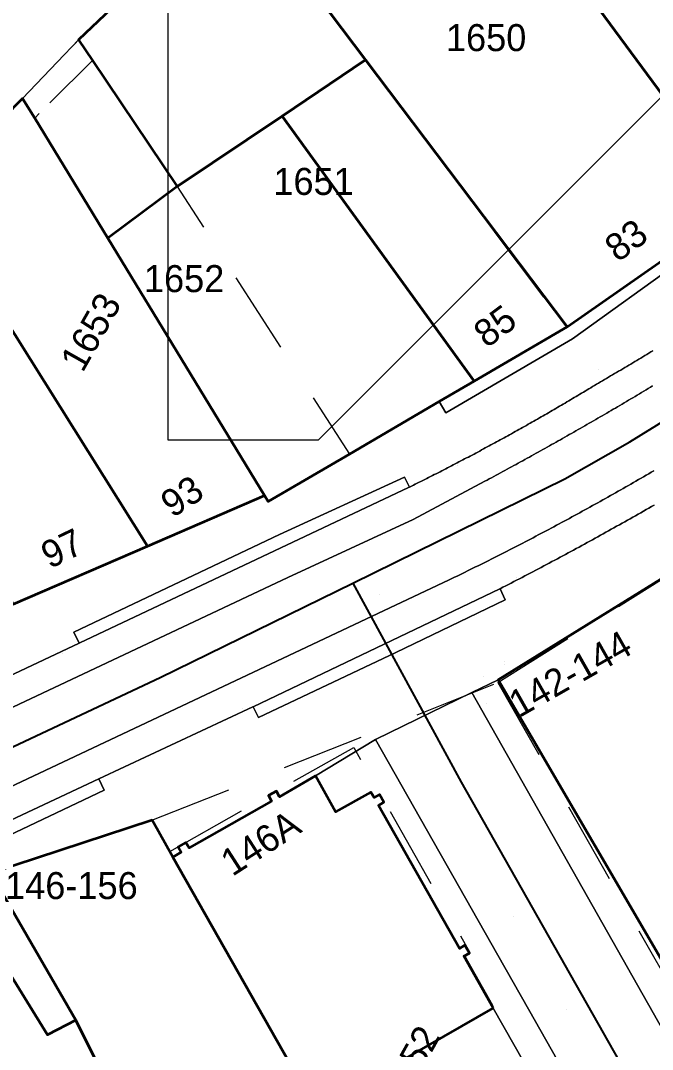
# Model space of a CAD drawing. Header units: metres. Extents: x 0 to 105485, y 0 to 425721.
# Drawn here: x 105132.59 to 105153.63, y 425437.21 to 425471.46 of the extents above; entities that cross this region are included whole.
import ezdxf
from ezdxf.enums import TextEntityAlignment as Align

# ---------------------------------------------------------------- set-up
doc = ezdxf.new("R2010")
doc.units = ezdxf.units.M
doc.header["$MEASUREMENT"] = 0
doc.linetypes.add('IE-TERREINAFSCHEIDING_KUNSTMATIG-SO', pattern=[11, 4, -1, 4, -2])
doc.linetypes.add('KG-PERCEEL-SO', pattern=[19, 5.5, -4, 5.5, -4])
for name, color, linetype, lineweight in [('B-XX-GR-BEPLANTING_CULTUUR_VASTE PLANTENVAK-G', 90, 'Continuous', 18), ('B-XX-IE-MEUBILAIR-G', 7, 'Continuous', 18), ('B-XX-IE-TERREINAFSCHEIDING_KUNSTMATIG_HEKWERK-G', 20, 'IE-TERREINAFSCHEIDING_KUNSTMATIG-SO', 18), ('B-XX-IE-TERREINAFSCHEIDING_KUNSTMATIG_MUUR-G', 90, 'IE-TERREINAFSCHEIDING_KUNSTMATIG-SO', 18), ('B-XX-KG-GRENS_PERCEEL-G', 150, 'KG-PERCEEL-SO', 18), ('B-XX-KG-GRENS_PERCEEL-T', 150, 'KG-PERCEEL-SO', 18), ('B-XX-OG-BEBOUWING-G', 7, 'Continuous', 35), ('B-XX-OG-BEBOUWING_HUISNUMMER-T', 7, 'Continuous', 18), ('B-XX-OG-GRENS-G', 7, 'Continuous', 18), ('B-XX-OG-TERREIN_ERF-G', 7, 'Continuous', 18), ('B-XX-VH-OPENVERHARDING-G', 90, 'Continuous', 18), ('B-XX-VH-OPENVERHARDING_SIERBESTRATING-G', 90, 'Continuous', 18), ('B-XX-VH-OPENVERHARDING_STRAATBAKSTEEN-G', 90, 'Continuous', 18)]:
    doc.layers.add(name, color=color, linetype=linetype, lineweight=lineweight)
doc.layers.add('GIS-WEGVAKKEN', color=2, linetype='Continuous')

msp = doc.modelspace()

# ---------------------------------------------------------------- linework, layer by layer
at = {"layer": 'B-XX-GR-BEPLANTING_CULTUUR_VASTE PLANTENVAK-G', "ltscale": 0.5}
msp.add_lwpolyline([(105154.431, 425463.812), (105150.793, 425461.27), (105147.691, 425459.456), (105146.53, 425458.778), (105146.75, 425458.402), (105150.966, 425460.868), (105154.642, 425463.514)], close=True, dxfattribs=at)
at = {"layer": 'B-XX-IE-MEUBILAIR-G', "color": 0, "true_color": 0x604a38}
for points in [[(105151.826, 425459.854, 2.399317924000032), (105151.826, 425459.854, 3.899317924000032)], [(105147.147, 425456.647, 2.300890975605784), (105147.147, 425456.647, 3.800890975605784)], [(105149.11, 425452.93, 2.269627239593121), (105149.11, 425452.93, 3.769627239593121)], [(105144.526, 425452.372, 2.249446269555688), (105144.526, 425452.372, 3.749446269555688)], [(105133.976, 425450.384, 2.262015506589159), (105133.976, 425450.384, 3.762015506589159)], [(105148.703, 425450.123, 2.412666363674226), (105148.703, 425450.123, 3.912666363674226)], [(105148.703, 425450.014, 2.414963644734858), (105148.703, 425450.014, 3.914963644734858)], [(105147.997, 425449.639, 2.424826346317887), (105147.997, 425449.639, 3.924826346317887)], [(105139.972, 425448.569, 2.272644046855259), (105139.972, 425448.569, 3.772644046855259)], [(105148.11, 425448.738, 2.456226950483172), (105148.11, 425448.738, 5.456226950483172)], [(105149.012, 425441.628, 2.48424467196407), (105149.012, 425441.628, 5.484244671964071)], [(105150.764, 425438.529, 2.499123152002613), (105150.764, 425438.529, 5.499123152002612)]]:
    msp.add_polyline3d(points, dxfattribs=at)
at = {"layer": 'B-XX-IE-TERREINAFSCHEIDING_KUNSTMATIG_HEKWERK-G', "ltscale": 0.5, "flags": 128}
for points in [[(105132.656, 425468.873), (105134.516, 425470.824)], [(105134.977, 425470.138), (105133.057, 425468.216)]]:
    msp.add_lwpolyline(points, dxfattribs=at)
at = {"layer": 'B-XX-IE-TERREINAFSCHEIDING_KUNSTMATIG_HEKWERK-G', "color": 0, "ltscale": 0.5, "true_color": 0x8c7868}
for points in [[(105132.656, 425468.873, 2.108867105979874), (105134.516, 425470.824, 2.061104029405665)], [(105134.977, 425470.138, 2.11406267095851), (105133.057, 425468.216, 2.142339713940427)]]:
    msp.add_polyline3d(points, dxfattribs=at)
at = {"layer": 'B-XX-IE-TERREINAFSCHEIDING_KUNSTMATIG_MUUR-G', "ltscale": 0.5, "flags": 128}
msp.add_lwpolyline([(105148.33, 425438.582), (105151.724, 425432.621)], dxfattribs=at)
at = {"layer": 'B-XX-IE-TERREINAFSCHEIDING_KUNSTMATIG_MUUR-G', "color": 0, "ltscale": 0.5, "true_color": 0x8c7868}
msp.add_polyline3d([(105148.33, 425438.582, 2.478098092395519), (105149.4613333333, 425436.595, 2.518251501950548), (105150.5926666667, 425434.608, 2.521983982702559), (105151.724, 425432.621, 2.578522715928123)], dxfattribs=at)
at = {"layer": 'B-XX-KG-GRENS_PERCEEL-G', "ltscale": 0.5, "flags": 128}
for points in [[(105145.144, 425480.94), (105156.646, 425465.361)], [(105134.516, 425470.824), (105139.787, 425475.841)], [(105139.787, 425475.841), (105150.764, 425461.25)], [(105132.656, 425468.873), (105134.516, 425470.824)], [(105134.516, 425470.824), (105137.802, 425465.937), (105143.54, 425457.03)], [(105129.48, 425465.649), (105132.656, 425468.873)], [(105132.656, 425468.873), (105135.494, 425464.221)], [(105129.48, 425465.649), (105136.8, 425453.965)], [(105150.764, 425461.25), (105156.39, 425465.168), (105156.646, 425465.361)], [(105135.494, 425464.221), (105140.716, 425455.658)], [(105143.54, 425457.03), (105150.764, 425461.25)], [(105140.716, 425455.658), (105140.837, 425455.451), (105143.54, 425457.03)], [(105136.8, 425453.965), (105140.716, 425455.658)], [(105132.344, 425452.039), (105136.8, 425453.965)], [(105148.486, 425449.424), (105156.123, 425454.237)], [(105136.964, 425444.842), (105148.486, 425449.424)], [(105148.486, 425449.424), (105154.694, 425438.498), (105154.848, 425438.572), (105160.58, 425428.286), (105181.433, 425441.13), (105179.087, 425445.098), (105182.9, 425447.654)], [(105137.556, 425443.798), (105143.681, 425447.269), (105147.552, 425440.44), (105147.369, 425440.336), (105153.541, 425429.446), (105147.598, 425426.078)], [(105131.589, 425443.076), (105136.964, 425444.842)], [(105136.964, 425444.842), (105137.556, 425443.798)], [(105137.556, 425443.798), (105145.572, 425429.654)]]:
    msp.add_lwpolyline(points, dxfattribs=at)
at = {"layer": 'B-XX-OG-BEBOUWING-G', "ltscale": 0.5}
for points in [[(105154.429, 425479.647), (105150.105, 425485.605), (105148.875, 425484.491), (105145.144, 425480.94), (105156.646, 425465.361), (105160.935, 425468.596), (105153.721, 425478.159), (105154.876, 425479.032)], [(105145.144, 425480.94), (105139.787, 425475.841), (105144.08, 425470.157), (105150.793, 425461.27), (105154.431, 425463.812), (105156.646, 425465.361)], [(105144.08, 425470.157), (105139.787, 425475.841), (105134.516, 425470.824), (105134.977, 425470.138), (105137.802, 425465.937), (105141.298, 425468.287)], [(105144.08, 425470.157), (105141.298, 425468.287), (105147.691, 425459.456), (105150.793, 425461.27)], [(105135.494, 425464.221), (105133.057, 425468.216), (105132.656, 425468.873), (105129.48, 425465.649), (105136.812, 425453.97), (105140.716, 425455.658)], [(105137.802, 425465.937), (105135.494, 425464.221), (105140.716, 425455.658), (105140.837, 425455.451), (105143.54, 425457.03), (105146.53, 425458.778), (105147.691, 425459.456), (105141.298, 425468.287)], [(105129.48, 425465.649), (105129.258, 425465.424), (105126.316, 425462.438), (105132.344, 425452.039), (105136.812, 425453.97)], [(105159.804, 425448.204), (105156.123, 425454.237), (105155.925, 425454.113), (105148.492, 425449.514), (105154.853, 425438.614), (105154.997, 425438.706), (105160.681, 425428.151), (105165.578, 425431.27), (105165.789, 425431.405), (105168.936, 425433.408), (105164.19, 425441.06), (105159.34, 425438.18), (105157.83, 425440.7), (105162.594, 425443.6)], [(105148.33, 425438.582), (105147.351, 425440.315), (105147.534, 425440.419), (105147.386, 425440.68), (105147.203, 425440.576), (105144.507, 425445.336), (105144.69, 425445.439), (105144.542, 425445.7), (105144.359, 425445.597), (105144.256, 425445.779), (105143.079, 425445.121), (105142.407, 425446.318), (105141.208, 425445.627), (105141.105, 425445.81), (105140.844, 425445.662), (105140.948, 425445.479), (105138.199, 425443.921), (105138.095, 425444.104), (105137.834, 425443.956), (105137.938, 425443.774), (105137.66, 425443.615), (105142.427, 425435.204)], [(105142.427, 425435.204), (105137.66, 425443.615), (105136.969, 425444.844), (105131.589, 425443.076), (105134.429, 425438.186), (105136.986, 425433.05), (105140.5, 425426.922), (105145.387, 425429.554), (105145.572, 425429.654)], [(105134.429, 425438.186), (105133.48, 425437.702), (105130.492, 425442.531), (105124.858, 425439.708), (105129.181, 425431.639), (105130.906, 425428.42), (105131.102, 425428.602), (105136.408, 425431.682), (105136.004, 425432.482), (105136.205, 425432.598), (105136.986, 425433.05)]]:
    msp.add_lwpolyline(points, close=True, dxfattribs=at)
at = {"layer": 'B-XX-OG-GRENS-G'}
msp.add_polyline3d([(105197.5, 425502.5, 2.961121559143066), (105192.5, 425497.5, 2.887083768844604), (105187.5, 425492.5, 2.803819179534912), (105182.5, 425487.5, 2.730294942855835), (105172.5, 425482.5, 2.769137859344482), (105167.5, 425477.5, 2.655473232269287), (105157.5, 425472.5, 2.532799959182739), (105147.5, 425462.5, 2.470297336578369), (105142.5, 425457.5, 2.379550457000732), (105137.5, 425457.5, 2.344369173049927), (105137.5, 425472.5, 2.169362306594849), (105142.5, 425477.5, 2.143762588500977), (105147.5, 425482.5, 2.189667940139771), (105152.5, 425487.5, 2.090219259262085), (105157.5, 425492.5, 2.169250011444092), (105162.5, 425497.5, 2.191532850265503), (105167.5, 425502.5, 2.12451958656311)], dxfattribs=at)
at = {"layer": 'B-XX-OG-TERREIN_ERF-G', "ltscale": 0.5}
for points in [[(105134.977, 425470.138), (105134.516, 425470.824), (105132.656, 425468.873), (105133.057, 425468.216), (105135.494, 425464.221), (105137.802, 425465.937)], [(105148.33, 425438.582), (105142.427, 425435.204), (105145.572, 425429.654), (105145.831, 425429.227), (105151.724, 425432.621)]]:
    msp.add_lwpolyline(points, close=True, dxfattribs=at)
at = {"layer": 'B-XX-VH-OPENVERHARDING-G', "ltscale": 0.5}
for points in [[(105113.833, 425451.591), (105114.191, 425451.952), (105118.788, 425456.587), (105127.997, 425465.917), (105128.12, 425466.009), (105128.252, 425466.056), (105128.529, 425466.033), (105128.673, 425465.947), (105129.258, 425465.424), (105129.48, 425465.649), (105132.656, 425468.873), (105134.516, 425470.824), (105139.787, 425475.841)], [(105165.218, 425471.705), (105162.429, 425469.476), (105162.338, 425469.654), (105160.935, 425468.596), (105156.646, 425465.361), (105154.431, 425463.812), (105154.642, 425463.514), (105150.966, 425460.868), (105146.75, 425458.402), (105146.53, 425458.778), (105143.54, 425457.03), (105140.837, 425455.451), (105140.716, 425455.658), (105136.812, 425453.97), (105132.344, 425452.039)], [(105124.737, 425446.119), (105134.539, 425450.737), (105134.359, 425451.108), (105141.212, 425454.36), (105145.375, 425456.266), (105145.541, 425455.935), (105145.541, 425455.935), (105145.6046536477, 425455.966414886), (105145.668279285, 425455.9978864637), (105145.7318768614, 425456.029414708), (105145.7954463265, 425456.0609995941), (105145.8589876298, 425456.0926410969), (105145.922500721, 425456.1243391911), (105145.9859855495, 425456.1560938517), (105146.0494420651, 425456.1879050534), (105146.1128702173, 425456.2197727711), (105146.1762699558, 425456.2516969794), (105146.2396412304, 425456.283677653), (105146.3029839906, 425456.3157147665), (105146.3662981864, 425456.3478082945), (105146.4295837674, 425456.3799582115), (105146.4928406833, 425456.4121644921), (105146.556068884, 425456.4444271107), (105146.6192683194, 425456.4767460415), (105146.6824389392, 425456.5091212591), (105146.7455806934, 425456.5415527377), (105146.8086935318, 425456.5740404515), (105146.8717774044, 425456.6065843749), (105146.934832261, 425456.6391844819), (105146.9978580517, 425456.6718407468), (105147.0608547264, 425456.7045531434), (105147.1238222351, 425456.7373216461), (105147.1867605279, 425456.7701462287), (105147.2496695549, 425456.8030268651), (105147.312549266, 425456.8359635294), (105147.3753996114, 425456.8689561952), (105147.4382205413, 425456.9020048365), (105147.5010120057, 425456.9351094271), (105147.5637739549, 425456.9682699406), (105147.6265063391, 425457.0014863508), (105147.6892091083, 425457.0347586313), (105147.751882213, 425457.0680867557), (105147.8145256034, 425457.1014706974), (105147.8771392297, 425457.1349104301), (105147.9397230422, 425457.1684059273), (105148.0022769914, 425457.2019571622), (105148.0648010275, 425457.2355641084), (105148.1272951009, 425457.2692267391), (105148.1897591621, 425457.3029450277), (105148.2521931615, 425457.3367189473), (105148.3145970495, 425457.3705484711), (105148.3769707766, 425457.4044335724), (105148.4393142934, 425457.4383742242), (105148.5016275503, 425457.4723703995), (105148.5639104978, 425457.5064220715), (105148.6261630867, 425457.5405292131), (105148.6883852674, 425457.5746917972), (105148.7505769905, 425457.6089097967), (105148.8127382068, 425457.6431831845), (105148.874868867, 425457.6775119334), (105148.9369689216, 425457.711896016), (105148.9990383214, 425457.7463354052), (105149.0610770172, 425457.7808300736), (105149.1230849597, 425457.8153799938), (105149.1850620997, 425457.8499851385), (105149.2470083881, 425457.88464548), (105149.3089237757, 425457.919360991), (105149.3708082133, 425457.954131644), (105149.4326616518, 425457.9889574112), (105149.4944840422, 425458.0238382651), (105149.5562753354, 425458.058774178), (105149.6180354824, 425458.0937651221), (105149.6797644341, 425458.1288110698), (105149.7414621415, 425458.1639119931), (105149.8031285558, 425458.1990678642), (105149.8647636279, 425458.2342786553), (105149.926367309, 425458.2695443383), (105149.9879395501, 425458.3048648854), (105150.0494803024, 425458.3402402685), (105150.1109895172, 425458.3756704594), (105150.1724671454, 425458.4111554301), (105150.2339131384, 425458.4466951525), (105150.2953274475, 425458.4822895982), (105150.3567100238, 425458.5179387391), (105150.4180608186, 425458.553642547), (105150.4793797834, 425458.5894009934), (105150.5406668693, 425458.6252140499), (105150.6019220278, 425458.6610816882), (105150.6631452103, 425458.6970038798), (105150.7243363682, 425458.7329805961), (105150.7854954529, 425458.7690118088), (105150.8466224159, 425458.805097489), (105150.9077172086, 425458.8412376083), (105150.9687797827, 425458.8774321378), (105151.0298100896, 425458.9136810491), (105151.0908080809, 425458.949984313), (105151.1517737082, 425458.9863419011), (105151.2127069232, 425459.0227537844), (105151.2736076774, 425459.0592199339), (105151.3344759225, 425459.0957403207), (105151.3953116103, 425459.1323149159), (105151.4561146924, 425459.1689436904), (105151.5168851207, 425459.2056266153), (105151.5776228468, 425459.2423636613), (105151.6383278227, 425459.2791547992), (105151.699, 425459.316), (105151.699, 425459.316), (105151.7663366151, 425459.3555235706), (105151.8336598074, 425459.3950700007), (105151.9009695693, 425459.4346392857), (105151.968265893, 425459.4742314211), (105152.0355487707, 425459.5138464023), (105152.1028181946, 425459.5534842248), (105152.170074157, 425459.5931448839), (105152.2373166502, 425459.6328283751), (105152.3045456664, 425459.6725346939), (105152.3717611978, 425459.7122638356), (105152.4389632368, 425459.7520157957), (105152.5061517754, 425459.7917905695), (105152.5733268061, 425459.8315881526), (105152.6404883211, 425459.8714085403), (105152.7076363126, 425459.911251728), (105152.7747707728, 425459.9511177111), (105152.8418916941, 425459.991006485), (105152.9089990687, 425460.0309180453), (105152.9760928889, 425460.0708523871), (105153.0431731469, 425460.110809506), (105153.110239835, 425460.1507893973), (105153.1772929456, 425460.1907920565), (105153.2443324707, 425460.2308174787), (105153.3113584028, 425460.2708656597), (105153.378370734, 425460.3109365946), (105153.4453694568, 425460.3510302788), (105153.5123545632, 425460.3911467079), (105153.5793260457, 425460.431285877), (105153.6462838965, 425460.4714477816)], [(105153.6462838965, 425460.4714477816), (105153.5793260457, 425460.431285877), (105153.5123545632, 425460.3911467079), (105153.4453694568, 425460.3510302788), (105153.378370734, 425460.3109365946), (105153.3113584028, 425460.2708656597), (105153.2443324707, 425460.2308174787), (105153.1772929456, 425460.1907920565), (105153.110239835, 425460.1507893973), (105153.0431731469, 425460.110809506), (105152.9760928889, 425460.0708523871), (105152.9089990687, 425460.0309180453), (105152.8418916941, 425459.991006485), (105152.7747707728, 425459.9511177111), (105152.7076363126, 425459.911251728), (105152.6404883211, 425459.8714085403), (105152.5733268061, 425459.8315881526), (105152.5061517754, 425459.7917905695), (105152.4389632368, 425459.7520157957), (105152.3717611978, 425459.7122638356), (105152.3045456664, 425459.6725346939), (105152.2373166502, 425459.6328283751), (105152.170074157, 425459.5931448839), (105152.1028181946, 425459.5534842248), (105152.0355487707, 425459.5138464023), (105151.968265893, 425459.4742314211), (105151.9009695693, 425459.4346392857), (105151.8336598074, 425459.3950700007), (105151.7663366151, 425459.3555235706), (105151.699, 425459.316), (105151.699, 425459.316), (105151.6383278227, 425459.2791547992), (105151.5776228468, 425459.2423636613), (105151.5168851207, 425459.2056266153), (105151.4561146924, 425459.1689436904), (105151.3953116103, 425459.1323149159), (105151.3344759225, 425459.0957403207), (105151.2736076774, 425459.0592199339), (105151.2127069232, 425459.0227537844), (105151.1517737082, 425458.9863419011), (105151.0908080809, 425458.949984313), (105151.0298100896, 425458.9136810491), (105150.9687797827, 425458.8774321378), (105150.9077172086, 425458.8412376083), (105150.8466224159, 425458.805097489), (105150.7854954529, 425458.7690118088), (105150.7243363682, 425458.7329805961), (105150.6631452103, 425458.6970038798), (105150.6019220278, 425458.6610816882), (105150.5406668693, 425458.6252140499), (105150.4793797834, 425458.5894009934), (105150.4180608186, 425458.553642547), (105150.3567100238, 425458.5179387391), (105150.2953274475, 425458.4822895982), (105150.2339131384, 425458.4466951525), (105150.1724671454, 425458.4111554301), (105150.1109895172, 425458.3756704594), (105150.0494803024, 425458.3402402685), (105149.9879395501, 425458.3048648854), (105149.926367309, 425458.2695443383), (105149.8647636279, 425458.2342786553), (105149.8031285558, 425458.1990678642), (105149.7414621415, 425458.1639119931), (105149.6797644341, 425458.1288110698), (105149.6180354824, 425458.0937651221), (105149.5562753354, 425458.058774178), (105149.4944840422, 425458.0238382651), (105149.4326616518, 425457.9889574112), (105149.3708082133, 425457.954131644), (105149.3089237757, 425457.919360991), (105149.2470083881, 425457.88464548), (105149.1850620997, 425457.8499851385), (105149.1230849597, 425457.8153799938), (105149.0610770172, 425457.7808300736), (105148.9990383214, 425457.7463354052), (105148.9369689216, 425457.711896016), (105148.874868867, 425457.6775119334), (105148.8127382068, 425457.6431831845), (105148.7505769905, 425457.6089097967), (105148.6883852674, 425457.5746917972), (105148.6261630867, 425457.5405292131), (105148.5639104978, 425457.5064220715), (105148.5016275503, 425457.4723703995), (105148.4393142934, 425457.4383742242), (105148.3769707766, 425457.4044335724), (105148.3145970495, 425457.3705484711), (105148.2521931615, 425457.3367189473), (105148.1897591621, 425457.3029450277), (105148.1272951009, 425457.2692267391), (105148.0648010275, 425457.2355641084), (105148.0022769914, 425457.2019571622), (105147.9397230422, 425457.1684059273), (105147.8771392297, 425457.1349104301), (105147.8145256034, 425457.1014706974), (105147.751882213, 425457.0680867557), (105147.6892091083, 425457.0347586313), (105147.6265063391, 425457.0014863508), (105147.5637739549, 425456.9682699406), (105147.5010120057, 425456.9351094271), (105147.4382205413, 425456.9020048365), (105147.3753996114, 425456.8689561952), (105147.312549266, 425456.8359635294), (105147.2496695549, 425456.8030268651), (105147.1867605279, 425456.7701462287), (105147.1238222351, 425456.7373216461), (105147.0608547264, 425456.7045531434), (105146.9978580517, 425456.6718407468), (105146.934832261, 425456.6391844819), (105146.8717774044, 425456.6065843749), (105146.8086935318, 425456.5740404515), (105146.7455806934, 425456.5415527377), (105146.6824389392, 425456.5091212591), (105146.6192683194, 425456.4767460415), (105146.556068884, 425456.4444271107), (105146.4928406833, 425456.4121644921), (105146.4295837674, 425456.3799582115), (105146.3662981864, 425456.3478082945), (105146.3029839906, 425456.3157147665), (105146.2396412304, 425456.283677653), (105146.1762699558, 425456.2516969794), (105146.1128702173, 425456.2197727711), (105146.0494420651, 425456.1879050534), (105145.9859855495, 425456.1560938517), (105145.922500721, 425456.1243391911), (105145.8589876298, 425456.0926410969), (105145.7954463265, 425456.0609995941), (105145.7318768614, 425456.029414708), (105145.668279285, 425455.9978864637), (105145.6046536477, 425455.966414886), (105145.541, 425455.935), (105145.541, 425455.935), (105145.502, 425455.916), (105134.566, 425450.75), (105134.539, 425450.737), (105124.737, 425446.119)], [(105125.136, 425445.226), (105141.492, 425452.925), (105145.663, 425454.853), (105148.05, 425456.127), (105148.05, 425456.127), (105148.1244777222, 425456.1669495886), (105148.1989295839, 425456.2069473512), (105148.2733555541, 425456.2469932709), (105148.3477556016, 425456.2870873311), (105148.4221296953, 425456.3272295149), (105148.4964778039, 425456.3674198056), (105148.5707998965, 425456.4076581863), (105148.6450959419, 425456.4479446402), (105148.719365909, 425456.4882791505), (105148.7936097667, 425456.5286617001), (105148.867827484, 425456.5690922724), (105148.9420190298, 425456.6095708503), (105149.016184373, 425456.6500974168), (105149.0903234826, 425456.6906719551), (105149.1644363275, 425456.7312944481), (105149.2385228768, 425456.7719648789), (105149.3125830995, 425456.8126832303), (105149.3866169645, 425456.8534494855), (105149.4606244409, 425456.8942636273), (105149.5346054977, 425456.9351256386), (105149.6085601039, 425456.9760355023), (105149.6824882285, 425457.0169932013), (105149.7563898408, 425457.0579987186), (105149.8302649096, 425457.0990520368), (105149.904113404, 425457.1401531389), (105149.9779352933, 425457.1813020075), (105150.0517305465, 425457.2224986256), (105150.1254991326, 425457.2637429758), (105150.1992410209, 425457.3050350409), (105150.2729561804, 425457.3463748037), (105150.3466445804, 425457.3877622468), (105150.4203061899, 425457.4291973529), (105150.4939409781, 425457.4706801046), (105150.5675489143, 425457.5122104845), (105150.6411299676, 425457.5537884755), (105150.7146841071, 425457.5954140599), (105150.7882113023, 425457.6370872203), (105150.8617115222, 425457.6788079395), (105150.935184736, 425457.7205761998), (105151.0086309132, 425457.7623919838), (105151.0820500228, 425457.8042552741), (105151.1554420342, 425457.8461660529), (105151.2288069167, 425457.888124303), (105151.3021446396, 425457.9301300066), (105151.3754551721, 425457.9721831462), (105151.4487384836, 425458.0142837042), (105151.5219945434, 425458.056431663), (105151.5952233208, 425458.0986270049), (105151.6684247853, 425458.1408697123), (105151.7415989062, 425458.1831597675), (105151.8147456527, 425458.2254971528), (105151.8878649944, 425458.2678818505), (105151.9609569007, 425458.3103138429), (105152.0340213408, 425458.3527931121), (105152.1070582844, 425458.3953196403), (105152.1800677007, 425458.4378934099), (105152.2530495592, 425458.480514403), (105152.3260038294, 425458.5231826018), (105152.3989304808, 425458.5658979883), (105152.4718294829, 425458.6086605447), (105152.544700805, 425458.6514702532), (105152.6175444168, 425458.6943270957), (105152.6903602877, 425458.7372310545), (105152.7631483872, 425458.7801821114), (105152.835908685, 425458.8231802485), (105152.9086411505, 425458.8662254479), (105152.9813457533, 425458.9093176915), (105153.054022463, 425458.9524569613), (105153.1266712492, 425458.9956432392), (105153.1992920814, 425459.0388765071), (105153.2718849292, 425459.0821567471), (105153.3444497624, 425459.1254839408), (105153.4169865504, 425459.1688580703), (105153.489495263, 425459.2122791173), (105153.5619758698, 425459.2557470637), (105153.6344283405, 425459.2992618913)], [(105160.681, 425428.151), (105154.997, 425438.706), (105154.853, 425438.614), (105148.492, 425449.514), (105147.618, 425449.091), (105162.69, 425422.476)], [(105159.632, 425420.695), (105149.498, 425438.557), (105148.481, 425440.348), (105144.404, 425447.534), (105142.407, 425446.318), (105143.079, 425445.121), (105144.256, 425445.779), (105144.359, 425445.597), (105144.542, 425445.7), (105144.69, 425445.439), (105144.507, 425445.336), (105147.203, 425440.576), (105147.386, 425440.68), (105147.534, 425440.419), (105147.351, 425440.315), (105148.33, 425438.582), (105151.724, 425432.621)]]:
    msp.add_lwpolyline(points, dxfattribs=at)
for points in [[(105134.539, 425450.737), (105134.566, 425450.75), (105145.502, 425455.916), (105145.541, 425455.935), (105145.375, 425456.266), (105141.212, 425454.36), (105134.359, 425451.108)], [(105148.563, 425452.551), (105148.546, 425452.543), (105140.332, 425448.623), (105140.506, 425448.267), (105145.08, 425450.431), (105148.731, 425452.178)], [(105147.618, 425449.091), (105144.404, 425447.534), (105148.481, 425440.348), (105149.498, 425438.557), (105159.632, 425420.695), (105162.69, 425422.476)], [(105135.189, 425446.216), (105131.524, 425444.5), (105131.717, 425444.11), (105135.374, 425445.839)]]:
    msp.add_lwpolyline(points, close=True, dxfattribs=at)
at = {"layer": 'B-XX-VH-OPENVERHARDING_SIERBESTRATING-G', "ltscale": 0.5}
for points in [[(105153.6344283405, 425459.2992618913), (105153.5619758698, 425459.2557470637), (105153.489495263, 425459.2122791173), (105153.4169865504, 425459.1688580703), (105153.3444497624, 425459.1254839408), (105153.2718849292, 425459.0821567471), (105153.1992920814, 425459.0388765071), (105153.1266712492, 425458.9956432392), (105153.054022463, 425458.9524569613), (105152.9813457533, 425458.9093176915), (105152.9086411505, 425458.8662254479), (105152.835908685, 425458.8231802485), (105152.7631483872, 425458.7801821114), (105152.6903602877, 425458.7372310545), (105152.6175444168, 425458.6943270957), (105152.544700805, 425458.6514702532), (105152.4718294829, 425458.6086605447), (105152.3989304808, 425458.5658979883), (105152.3260038294, 425458.5231826018), (105152.2530495592, 425458.480514403), (105152.1800677007, 425458.4378934099), (105152.1070582844, 425458.3953196403), (105152.0340213408, 425458.3527931121), (105151.9609569007, 425458.3103138429), (105151.8878649944, 425458.2678818505), (105151.8147456527, 425458.2254971528), (105151.7415989062, 425458.1831597675), (105151.6684247853, 425458.1408697123), (105151.5952233208, 425458.0986270049), (105151.5219945434, 425458.056431663), (105151.4487384836, 425458.0142837042), (105151.3754551721, 425457.9721831462), (105151.3021446396, 425457.9301300066), (105151.2288069167, 425457.888124303), (105151.1554420342, 425457.8461660529), (105151.0820500228, 425457.8042552741), (105151.0086309132, 425457.7623919838), (105150.935184736, 425457.7205761998), (105150.8617115222, 425457.6788079395), (105150.7882113023, 425457.6370872203), (105150.7146841071, 425457.5954140599), (105150.6411299676, 425457.5537884755), (105150.5675489143, 425457.5122104845), (105150.4939409781, 425457.4706801046), (105150.4203061899, 425457.4291973529), (105150.3466445804, 425457.3877622468), (105150.2729561804, 425457.3463748037), (105150.1992410209, 425457.3050350409), (105150.1254991326, 425457.2637429758), (105150.0517305465, 425457.2224986256), (105149.9779352933, 425457.1813020075), (105149.904113404, 425457.1401531389), (105149.8302649096, 425457.0990520368), (105149.7563898408, 425457.0579987186), (105149.6824882285, 425457.0169932013), (105149.6085601039, 425456.9760355023), (105149.5346054977, 425456.9351256386), (105149.4606244409, 425456.8942636273), (105149.3866169645, 425456.8534494855), (105149.3125830995, 425456.8126832303), (105149.2385228768, 425456.7719648789), (105149.1644363275, 425456.7312944481), (105149.0903234826, 425456.6906719551), (105149.016184373, 425456.6500974168), (105148.9420190298, 425456.6095708503), (105148.867827484, 425456.5690922724), (105148.7936097667, 425456.5286617001), (105148.719365909, 425456.4882791505), (105148.6450959419, 425456.4479446402), (105148.5707998965, 425456.4076581863), (105148.4964778039, 425456.3674198056), (105148.4221296953, 425456.3272295149), (105148.3477556016, 425456.2870873311), (105148.2733555541, 425456.2469932709), (105148.1989295839, 425456.2069473512), (105148.1244777222, 425456.1669495886), (105148.05, 425456.127), (105148.05, 425456.127), (105145.663, 425454.853), (105141.492, 425452.925), (105125.136, 425445.226)], [(105126.083, 425443.049), (105146.861, 425452.845), (105146.861, 425452.845), (105146.9490423414, 425452.8875044148), (105147.0370411964, 425452.9300987886), (105147.1249964729, 425452.9727830771), (105147.2129080792, 425453.0155572356), (105147.3007759235, 425453.0584212193), (105147.3885999139, 425453.1013749835), (105147.4763799587, 425453.1444184835), (105147.5641159663, 425453.1875516742), (105147.6518078449, 425453.2307745105), (105147.739455503, 425453.2740869474), (105147.8270588491, 425453.3174889394), (105147.9146177916, 425453.3609804415), (105148.002132239, 425453.404561408), (105148.0896021, 425453.4482317936), (105148.1770272832, 425453.4919915525), (105148.2644076973, 425453.535840639), (105148.351743251, 425453.5797790074), (105148.4390338531, 425453.6238066118), (105148.5262794123, 425453.6679234062), (105148.6134798377, 425453.7121293444), (105148.700635038, 425453.7564243803), (105148.7877449223, 425453.8008084678), (105148.8748093996, 425453.8452815603), (105148.9618283789, 425453.8898436115), (105149.0488017693, 425453.9344945746), (105149.13572948, 425453.9792344034), (105149.2226114201, 425454.0240630508), (105149.309447499, 425454.0689804701), (105149.396237626, 425454.1139866144), (105149.4829817103, 425454.1590814366), (105149.5696796614, 425454.2042648898), (105149.6563313887, 425454.2495369265), (105149.7429368017, 425454.2948974997), (105149.8294958099, 425454.3403465619), (105149.9160083229, 425454.3858840656), (105150.0024742504, 425454.4315099632), (105150.0888935021, 425454.4772242072), (105150.1752659876, 425454.5230267497), (105150.2615916168, 425454.5689175429), (105150.3478702995, 425454.614896539), (105150.4341019455, 425454.6609636897), (105150.5202864649, 425454.7071189471), (105150.6064237675, 425454.7533622629), (105150.6925137634, 425454.7996935888), (105150.7785563626, 425454.8461128765), (105150.8645514754, 425454.8926200774), (105150.9504990119, 425454.9392151429), (105151.0363988822, 425454.9858980245), (105151.1222509968, 425455.0326686733), (105151.2080552658, 425455.0795270404), (105151.2938115997, 425455.126473077), (105151.3795199089, 425455.173506734), (105151.4651801039, 425455.2206279623), (105151.5507920952, 425455.2678367125), (105151.6363557934, 425455.3151329356), (105151.721871109, 425455.3625165819), (105151.8073379529, 425455.4099876022), (105151.8927562357, 425455.4575459466), (105151.9781258681, 425455.5051915657), (105152.0634467611, 425455.5529244095), (105152.1487188254, 425455.6007444283), (105152.2339419721, 425455.6486515721), (105152.3191161121, 425455.6966457909), (105152.4042411564, 425455.7447270345), (105152.4893170162, 425455.7928952527), (105152.5743436025, 425455.8411503952), (105152.6593208265, 425455.8894924116), (105152.7442485996, 425455.9379212513), (105152.8291268329, 425455.9864368639), (105152.9139554378, 425456.0350391987), (105152.9987343258, 425456.0837282048), (105153.0834634082, 425456.1325038315), (105153.1681425965, 425456.1813660276), (105153.2527718024, 425456.2303147424), (105153.3373509374, 425456.2793499245), (105153.4218799131, 425456.3284715228), (105153.5063586413, 425456.3776794859), (105153.5907870337, 425456.4269737626), (105153.6751650022, 425456.4763543012)]]:
    msp.add_lwpolyline(points, dxfattribs=at)
at = {"layer": 'B-XX-VH-OPENVERHARDING_STRAATBAKSTEEN-G', "ltscale": 0.5}
for points in [[(105153.6751650022, 425456.4763543012), (105153.5907870337, 425456.4269737626), (105153.5063586413, 425456.3776794859), (105153.4218799131, 425456.3284715228), (105153.3373509374, 425456.2793499245), (105153.2527718024, 425456.2303147424), (105153.1681425965, 425456.1813660276), (105153.0834634082, 425456.1325038315), (105152.9987343258, 425456.0837282048), (105152.9139554378, 425456.0350391987), (105152.8291268329, 425455.9864368639), (105152.7442485996, 425455.9379212513), (105152.6593208265, 425455.8894924116), (105152.5743436025, 425455.8411503952), (105152.4893170162, 425455.7928952527), (105152.4042411564, 425455.7447270345), (105152.3191161121, 425455.6966457909), (105152.2339419721, 425455.6486515721), (105152.1487188254, 425455.6007444283), (105152.0634467611, 425455.5529244095), (105151.9781258681, 425455.5051915657), (105151.8927562357, 425455.4575459466), (105151.8073379529, 425455.4099876022), (105151.721871109, 425455.3625165819), (105151.6363557934, 425455.3151329356), (105151.5507920952, 425455.2678367125), (105151.4651801039, 425455.2206279623), (105151.3795199089, 425455.173506734), (105151.2938115997, 425455.126473077), (105151.2080552658, 425455.0795270404), (105151.1222509968, 425455.0326686733), (105151.0363988822, 425454.9858980245), (105150.9504990119, 425454.9392151429), (105150.8645514754, 425454.8926200774), (105150.7785563626, 425454.8461128765), (105150.6925137634, 425454.7996935888), (105150.6064237675, 425454.7533622629), (105150.5202864649, 425454.7071189471), (105150.4341019455, 425454.6609636897), (105150.3478702995, 425454.614896539), (105150.2615916168, 425454.5689175429), (105150.1752659876, 425454.5230267497), (105150.0888935021, 425454.4772242072), (105150.0024742504, 425454.4315099632), (105149.9160083229, 425454.3858840656), (105149.8294958099, 425454.3403465619), (105149.7429368017, 425454.2948974997), (105149.6563313887, 425454.2495369265), (105149.5696796614, 425454.2042648898), (105149.4829817103, 425454.1590814366), (105149.396237626, 425454.1139866144), (105149.309447499, 425454.0689804701), (105149.2226114201, 425454.0240630508), (105149.13572948, 425453.9792344034), (105149.0488017693, 425453.9344945746), (105148.9618283789, 425453.8898436115), (105148.8748093996, 425453.8452815603), (105148.7877449223, 425453.8008084678), (105148.700635038, 425453.7564243803), (105148.6134798377, 425453.7121293444), (105148.5262794123, 425453.6679234062), (105148.4390338531, 425453.6238066118), (105148.351743251, 425453.5797790074), (105148.2644076973, 425453.535840639), (105148.1770272832, 425453.4919915525), (105148.0896021, 425453.4482317936), (105148.002132239, 425453.404561408), (105147.9146177916, 425453.3609804415), (105147.8270588491, 425453.3174889394), (105147.739455503, 425453.2740869474), (105147.6518078449, 425453.2307745105), (105147.5641159663, 425453.1875516742), (105147.4763799587, 425453.1444184835), (105147.3885999139, 425453.1013749835), (105147.3007759235, 425453.0584212193), (105147.2129080792, 425453.0155572356), (105147.1249964729, 425452.9727830771), (105147.0370411964, 425452.9300987886), (105146.9490423414, 425452.8875044148), (105146.861, 425452.845), (105146.861, 425452.845), (105126.083, 425443.049)], [(105131.524, 425444.5), (105135.189, 425446.216), (105140.319, 425448.617), (105140.332, 425448.623), (105148.546, 425452.543), (105148.563, 425452.551), (105148.563, 425452.551), (105148.6540160137, 425452.5976908007), (105148.7449919894, 425452.6444595667), (105148.8359278603, 425452.6913062636), (105148.9268235597, 425452.7382308571), (105149.0176790208, 425452.7852333125), (105149.1084941768, 425452.8323135955), (105149.1992689613, 425452.8794716716), (105149.2900033075, 425452.9267075059), (105149.3806971488, 425452.9740210641), (105149.4713504186, 425453.0214123111), (105149.5619630504, 425453.0688812124), (105149.6525349777, 425453.1164277329), (105149.7430661339, 425453.1640518379), (105149.8335564527, 425453.2117534924), (105149.9240058675, 425453.2595326614), (105150.0144143121, 425453.3073893096), (105150.1047817199, 425453.3553234022), (105150.1951080247, 425453.4033349037), (105150.2853931602, 425453.4514237791), (105150.3756370601, 425453.499589993), (105150.4658396582, 425453.54783351), (105150.5560008881, 425453.5961542948), (105150.6461206838, 425453.6445523118), (105150.7361989791, 425453.6930275256), (105150.8262357078, 425453.7415799005), (105150.9162308039, 425453.7902094008), (105151.0061842013, 425453.838915991), (105151.0960958339, 425453.8876996352), (105151.1859656358, 425453.9365602977), (105151.275793541, 425453.9854979425), (105151.3655794835, 425454.0345125339), (105151.4553233974, 425454.0836040355), (105151.5450252168, 425454.1327724117), (105151.634684876, 425454.1820176262), (105151.724302309, 425454.2313396429), (105151.8138774501, 425454.2807384254), (105151.9034102336, 425454.3302139377), (105151.9929005936, 425454.3797661435), (105152.0823484645, 425454.4293950062), (105152.1717537807, 425454.4791004894), (105152.2611164765, 425454.5288825568), (105152.3504364863, 425454.5787411716), (105152.4397137445, 425454.6286762975), (105152.5289481856, 425454.6786878976), (105152.6181397441, 425454.7287759353), (105152.7072883546, 425454.7789403737), (105152.7963939515, 425454.8291811761), (105152.8854564694, 425454.8794983057), (105152.974475843, 425454.9298917254), (105153.063452007, 425454.9803613982), (105153.152384896, 425455.0309072871), (105153.2412744446, 425455.0815293551), (105153.3301205878, 425455.1322275649), (105153.4189232602, 425455.1830018793), (105153.5076823967, 425455.233852261), (105153.596397932, 425455.2847786727), (105153.6850698011, 425455.3357810771)], [(105153.6850698011, 425455.3357810771), (105153.596397932, 425455.2847786727), (105153.5076823967, 425455.233852261), (105153.4189232602, 425455.1830018793), (105153.3301205878, 425455.1322275649), (105153.2412744446, 425455.0815293551), (105153.152384896, 425455.0309072871), (105153.063452007, 425454.9803613982), (105152.974475843, 425454.9298917254), (105152.8854564694, 425454.8794983057), (105152.7963939515, 425454.8291811761), (105152.7072883546, 425454.7789403737), (105152.6181397441, 425454.7287759353), (105152.5289481856, 425454.6786878976), (105152.4397137445, 425454.6286762975), (105152.3504364863, 425454.5787411716), (105152.2611164765, 425454.5288825568), (105152.1717537807, 425454.4791004894), (105152.0823484645, 425454.4293950062), (105151.9929005936, 425454.3797661435), (105151.9034102336, 425454.3302139377), (105151.8138774501, 425454.2807384254), (105151.724302309, 425454.2313396429), (105151.634684876, 425454.1820176262), (105151.5450252168, 425454.1327724117), (105151.4553233974, 425454.0836040355), (105151.3655794835, 425454.0345125339), (105151.275793541, 425453.9854979425), (105151.1859656358, 425453.9365602977), (105151.0960958339, 425453.8876996352), (105151.0061842013, 425453.838915991), (105150.9162308039, 425453.7902094008), (105150.8262357078, 425453.7415799005), (105150.7361989791, 425453.6930275256), (105150.6461206838, 425453.6445523118), (105150.5560008881, 425453.5961542948), (105150.4658396582, 425453.54783351), (105150.3756370601, 425453.499589993), (105150.2853931602, 425453.4514237791), (105150.1951080247, 425453.4033349037), (105150.1047817199, 425453.3553234022), (105150.0144143121, 425453.3073893096), (105149.9240058675, 425453.2595326614), (105149.8335564527, 425453.2117534924), (105149.7430661339, 425453.1640518379), (105149.6525349777, 425453.1164277329), (105149.5619630504, 425453.0688812124), (105149.4713504186, 425453.0214123111), (105149.3806971488, 425452.9740210641), (105149.2900033075, 425452.9267075059), (105149.1992689613, 425452.8794716716), (105149.1084941768, 425452.8323135955), (105149.0176790208, 425452.7852333125), (105148.9268235597, 425452.7382308571), (105148.8359278603, 425452.6913062636), (105148.7449919894, 425452.6444595667), (105148.6540160137, 425452.5976908007), (105148.563, 425452.551), (105148.563, 425452.551), (105148.731, 425452.178), (105145.08, 425450.431), (105140.506, 425448.267), (105140.332, 425448.623), (105140.319, 425448.617), (105135.189, 425446.216), (105135.374, 425445.839), (105131.717, 425444.11)], [(105130.492, 425442.531), (105133.48, 425437.702), (105134.429, 425438.186), (105131.589, 425443.076), (105136.969, 425444.844), (105137.66, 425443.615), (105137.938, 425443.774), (105137.834, 425443.956), (105138.095, 425444.104), (105138.199, 425443.921), (105140.948, 425445.479), (105140.844, 425445.662), (105141.105, 425445.81), (105141.208, 425445.627), (105142.407, 425446.318), (105144.404, 425447.534), (105147.618, 425449.091), (105148.492, 425449.514), (105155.925, 425454.113)]]:
    msp.add_lwpolyline(points, dxfattribs=at)
at = {"layer": 'GIS-WEGVAKKEN'}
for points in [[(105143.6473000012, 425452.7404000015), (105150.71, 425456.21), (105152.88, 425457.44), (105160.54, 425462.17), (105164.29, 425464.59), (105168.13, 425467.26), (105175.7, 425472.83), (105183.09, 425478.63), (105188.12, 425482.89), (105194.1440999992, 425488.5993000008)], [(105115.6028999984, 425437.9824000001), (105127.62, 425445.08), (105137.24, 425449.59), (105143.6473000012, 425452.7404000015)], [(105143.6473000012, 425452.7404000015), (105147.26, 425446.11), (105160.17, 425423.33), (105169.64, 425426.38), (105177.13, 425413.57), (105180.3198000006, 425409.6504999995)]]:
    msp.add_lwpolyline(points, dxfattribs=at)

# ---------------------------------------------------------------- texts
at = {"layer": 'B-XX-KG-GRENS_PERCEEL-T'}
for s, p in [('1650', (105148.0927004858, 425470.897622593)), ('1651', (105142.3447768342, 425466.1098945914)), ('1652', (105138.0330440758, 425462.8740587814))]:
    msp.add_text(s, height=0.9, dxfattribs=at).set_placement(p, align=Align.MIDDLE_CENTER)
for s, rotation, p in [('1653', 60.5, (105134.9210412618, 425461.1020669102)), ('2852', 60.8, (105145.5482346661, 425436.7059710066))]:
    msp.add_text(s, height=0.9, rotation=rotation, dxfattribs=at).set_placement(p, align=Align.MIDDLE_CENTER)
at = {"layer": 'B-XX-OG-BEBOUWING_HUISNUMMER-T'}
for s, rotation, p in [('83', 36.20000076293945, (105152.751, 425464.157)), ('85', 36.5, (105148.384, 425461.3)), ('93', 33.09999847412109, (105137.96, 425455.631)), ('97', 25.5, (105133.965, 425453.895)), ('142-144', 29.60000038146973, (105150.887, 425449.721)), ('146A', 32.79999923706055, (105140.577, 425444.092))]:
    msp.add_text(s, height=0.9, rotation=rotation, dxfattribs=at).set_placement(p, align=Align.MIDDLE_CENTER)
msp.add_text('146-156', height=0.9, dxfattribs=at).set_placement((105134.279, 425442.667), align=Align.MIDDLE_CENTER)

doc.saveas('drawing.dxf')
